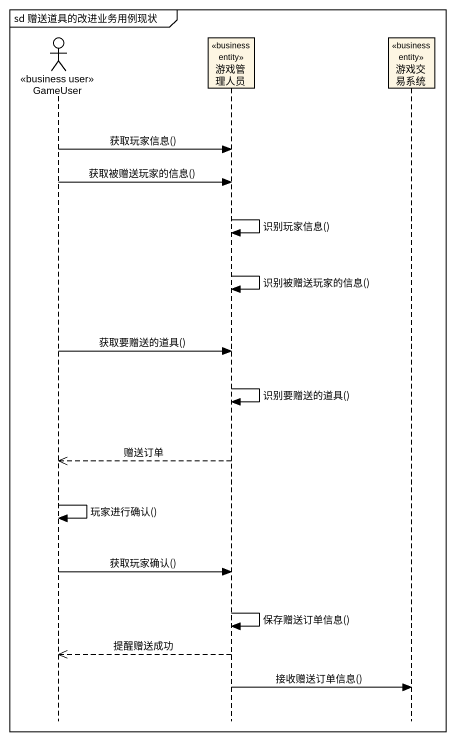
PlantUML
@startuml
mainframe sd 赠送道具的改进业务用例现状
hide footbox
actor GameUser <<business user>>
participant 游戏管理人员 <<business entity>>
participant 游戏交易系统 <<business entity>>

GameUser -> 游戏管理人员 : 获取玩家信息()
GameUser -> 游戏管理人员 : 获取被赠送玩家的信息()
游戏管理人员 -> 游戏管理人员 : 识别玩家信息()
游戏管理人员 -> 游戏管理人员 : 识别被赠送玩家的信息()
GameUser -> 游戏管理人员 : 获取要赠送的道具()
游戏管理人员 -> 游戏管理人员 : 识别要赠送的道具()
游戏管理人员 -->> GameUser : 赠送订单
GameUser -> GameUser : 玩家进行确认()
GameUser -> 游戏管理人员 : 获取玩家确认()
游戏管理人员 -> 游戏管理人员 : 保存赠送订单信息()
游戏管理人员 -->> GameUser : 提醒赠送成功
游戏管理人员 -> 游戏交易系统 : 接收赠送订单信息()
@enduml
